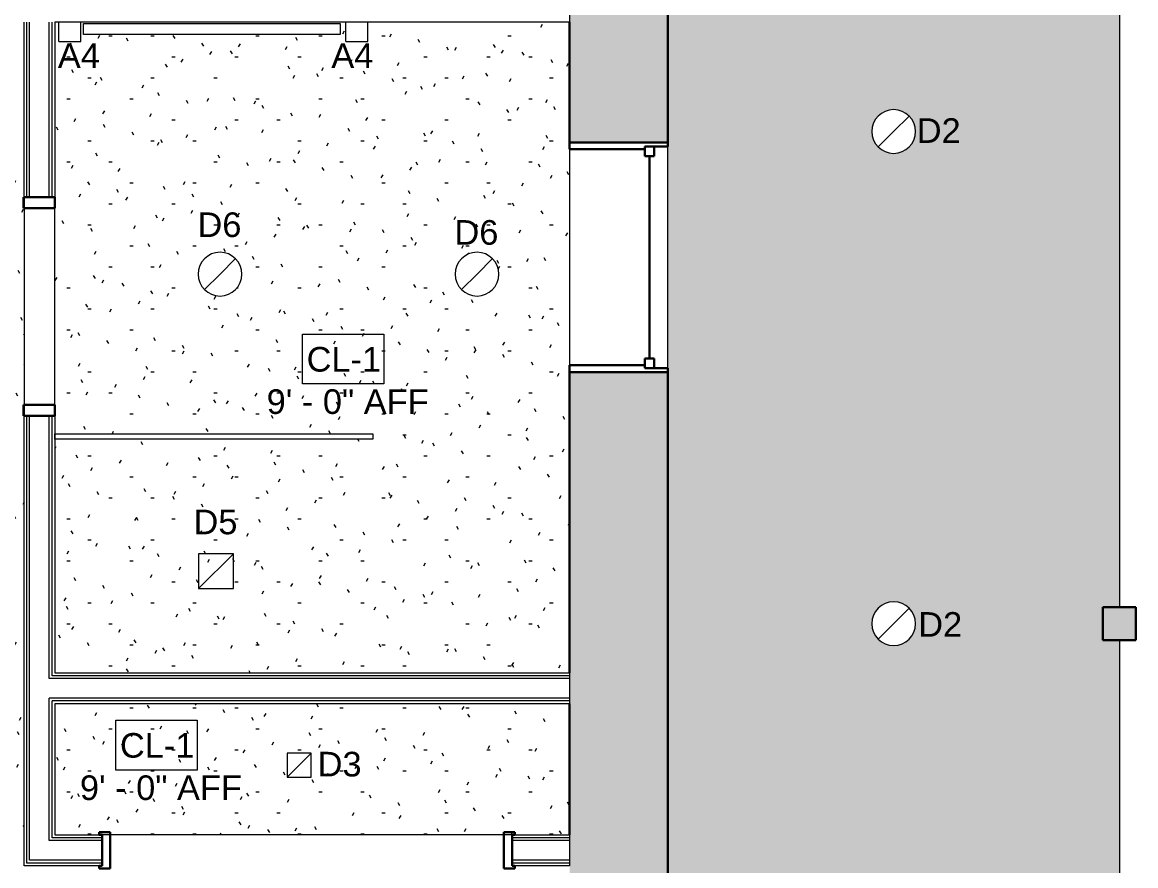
# Model space of a CAD drawing. Header units: inches. Extents: x -1176 to 1507, y -2527 to 978.
# Drawn here: x -872.1 to -668.5, y -950.4 to -796.2 of the extents above; entities that cross this region are included whole.
import ezdxf

# ---------------------------------------------------------------- set-up
doc = ezdxf.new("R2010")
doc.units = ezdxf.units.IN
doc.header["$MEASUREMENT"] = 0
for name, color, linetype, lineweight in [('A-CLNG', 13, 'Continuous', 18), ('A-CLNG-IDEN', 151, 'Continuous', 9), ('A-CLNG-PATT', 13, 'Continuous', 18), ('A-COLS', 52, 'Continuous', 18), ('A-DOOR', 31, 'Continuous', 18), ('A-DOOR-FRAM', 31, 'Continuous', 30), ('A-GLAZ', 151, 'Continuous', 18), ('A-GLAZ-CURT', 52, 'Continuous', 9), ('A-WALL', 113, 'Continuous', 18), ('A-WALL-PATT', 111, 'Continuous', 18), ('E-LITE-EQPM', 33, 'Continuous', 9), ('E-LITE-EQPM-IDEN', 33, 'Continuous', 9), ('I-WALL', 2, 'Continuous', 18), ('Q-SPCQ', 91, 'Continuous', 9)]:
    doc.layers.add(name, color=color, linetype=linetype, lineweight=lineweight)
doc.styles.add('Arial', font='arial.ttf', dxfattribs={"height": 4.5})
doc.styles.add('Swis721 Lt BT', font='swissl.ttf', dxfattribs={"height": 4.5})
pattern_1 = [(0, (0, 0), (15.36, 3.84), [0.634, -10.886, 0.634, -10.886, -61.44]), (0, (0, 0), (15.36, 3.84), [-23.04, 0.634, -22.406, 0.634, -10.886, -26.88]), (0, (0, 0), (15.36, 3.84), [-57.6, 0.634, -7.046, 0.634, -18.566]), (120, (5.76, 1.92), (-11.005538, 11.38215), [0.634, -10.886, 0.634, -10.886, -61.44]), (120, (5.76, 1.92), (-11.005538, 11.38215), [-23.04, 0.634, -22.406, 0.634, -10.886, -26.88]), (120, (5.76, 1.92), (-11.005538, 11.38215), [-57.6, 0.634, -7.046, 0.634, -18.566]), (240, (7.68, 9.6), (-4.354462, -15.22215), [0.634, -10.886, 0.634, -10.886, -61.44]), (240, (7.68, 9.6), (-4.354462, -15.22215), [-23.04, 0.634, -22.406, 0.634, -10.886, -26.88]), (240, (7.68, 9.6), (-4.354462, -15.22215), [-57.6, 0.634, -7.046, 0.634, -18.566])]

# ---------------------------------------------------------------- blocks, each defined once
blk = doc.blocks.new('Double Hung - balcony windows 3_ 6_-6827319-2nd Floor RCP')
at = {"layer": 'A-GLAZ', "color": 8, "lineweight": 30}
for p, q in [((-21, 9), (-20.25, 9)), ((-20.25, 4.75), (-20.25, 9)), ((20.25, 4.75), (20.25, 9)), ((21, 9), (20.25, 9)), ((-20.25, 6.5), (-20.25, 4.75)), ((-20.25, 6.5), (-18.5, 6.5)), ((-18.5, 6.5), (-18.5, 4.75)), ((18.5, 6.5), (18.5, 4.75)), ((20.25, 6.5), (18.5, 6.5)), ((20.25, 6.5), (20.25, 4.75)), ((-20.25, 4.75), (-18.5, 4.75)), ((-20.25, 4.75), (-19.75, 4.75)), ((-19.75, -9), (-19.75, 4.75)), ((-18.5, 5.625), (18.5, 5.625)), ((20.25, 4.75), (18.5, 4.75)), ((19.75, 4.75), (20.25, 4.75)), ((19.75, 4.75), (19.75, -9)), ((-19.75, -9), (-21, -9)), ((19.75, -9), (21, -9))]:
    blk.add_line(p, q, dxfattribs=at)
blk = doc.blocks.new('Double Flush - D3 6_ X 8_-7060365-2nd Floor RCP')
at = {"layer": 'A-DOOR-FRAM'}
for p, q in [((-38, 3.3125), (-38, 2.8125)), ((-38, 3.3125), (-36, 3.3125)), ((-38, 2.8125), (-37.5, 2.8125)), ((-37.5, 2.8125), (-37.5, -2.8125)), ((-36, 3.3125), (-36, -3.3125)), ((36.000004, 3.3125), (36.000004, -3.3125)), ((36.000004, 3.3125), (38.000004, 3.3125)), ((37.500004, 2.8125), (37.500004, -2.8125)), ((37.500004, 2.8125), (38.000004, 2.8125)), ((38.000004, 3.3125), (38.000004, 2.8125)), ((-38, -3.3125), (-38, -2.8125)), ((-38, -2.8125), (-37.5, -2.8125)), ((-38, -3.3125), (-36, -3.3125)), ((36.000004, -3.3125), (38.000004, -3.3125)), ((37.500004, -2.8125), (38.000004, -2.8125)), ((38.000004, -3.3125), (38.000004, -2.8125))]:
    blk.add_line(p, q, dxfattribs=at)
blk = doc.blocks.new('Single Flush - D2 3_ X 8_-8252890-2nd Floor RCP')
at = {"layer": 'A-DOOR-FRAM'}
for p, q in [((-20, -2.9375), (-20, 2.8125)), ((-20, 2.8125), (-18, 2.8125)), ((-18, -2.9375), (-18, 2.8125)), ((18.000004, -2.9375), (18.000004, 2.8125)), ((18.000004, 2.8125), (20.000004, 2.8125)), ((20.000004, -2.9375), (20.000004, 2.8125)), ((-20, -2.9375), (-18, -2.9375)), ((18.000004, -2.9375), (20.000004, -2.9375))]:
    blk.add_line(p, q, dxfattribs=at)
blk = doc.blocks.new('System Panel - Glazed-7040584-2nd Floor RCP')
at = {"layer": 'A-GLAZ-CURT', "lineweight": 18}
for p, q in [((-29.07, 0.75), (-29.07, 1.75)), ((-29.07, 1.75), (29.07, 1.75)), ((29.07, 0.75), (-29.07, 0.75)), ((29.07, 1.75), (29.07, 0.75))]:
    blk.add_line(p, q, dxfattribs=at)
blk = doc.blocks.new('L-Recessed Circular - Downlight - 8_ - OUTDOOR-8523709-2nd Floor RCP')
at = {"layer": 'E-LITE-EQPM'}
for q in [(2.83, 2.83), (-2.83, -2.83)]:
    blk.add_line((0, 0), q, dxfattribs=at)
for start, end in [(360, 180), (180, 360)]:
    blk.add_arc((0, 0), 4, start, end, dxfattribs=at)
blk = doc.blocks.new('L-Recessed Square Downlight - 4_-4552743-2nd Floor RCP')
at = {"layer": 'E-LITE-EQPM'}
for p, q in [((-2.1875, -2.1875), (-2.1875, 2.1875)), ((-2.1875, 2.1875), (2.1875, 2.1875)), ((-2.1875, 2.1875), (2.1875, -2.1875)), ((2.1875, 2.1875), (2.1875, -2.1875)), ((2.1875, -2.1875), (-2.1875, -2.1875))]:
    blk.add_line(p, q, dxfattribs=at)
blk = doc.blocks.new('Sconce Light - Sphere - 60W - 120V-7960197-2nd Floor RCP')
at = {"layer": 'E-LITE-EQPM'}
for p, q in [((0, 8), (-2, 8)), ((-2, 8), (-2, 4.5)), ((2, 8), (0, 8)), ((2, 8), (2, 4.5))]:
    blk.add_line(p, q, dxfattribs=at)
blk = doc.blocks.new('Mirror17 - Mirror-7841771-2nd Floor RCP')
at = {"layer": 'Q-SPCQ'}
for p, q in [((-992.31, -1006.94), (-992.31, -1004.94)), ((-992.31, -1004.94), (-945.37, -1004.94)), ((-945.37, -1004.94), (-945.37, -1006.94)), ((-945.37, -1006.94), (-992.31, -1006.94))]:
    blk.add_line(p, q, dxfattribs=at)
blk = doc.blocks.new('L-Recessed Circular - Downlight - 8_-6789471-2nd Floor RCP')
at = {"layer": 'E-LITE-EQPM'}
for q in [(2.83, 2.83), (-2.83, -2.83)]:
    blk.add_line((0, 0), q, dxfattribs=at)
for start, end in [(360, 180), (180, 360)]:
    blk.add_arc((0, 0), 4, start, end, dxfattribs=at)
blk = doc.blocks.new('L-Recessed Square Downlight - 6_-4552745-2nd Floor RCP')
at = {"layer": 'E-LITE-EQPM'}
for p, q in [((-3.1875, -3.1875), (-3.1875, 3.1875)), ((-3.1875, 3.1875), (3.1875, 3.1875)), ((-3.1875, 3.1875), (3.1875, -3.1875)), ((3.1875, 3.1875), (3.1875, -3.1875)), ((3.1875, -3.1875), (-3.1875, -3.1875))]:
    blk.add_line(p, q, dxfattribs=at)

msp = doc.modelspace()

# ---------------------------------------------------------------- hatches: boundary and pattern name
at = {"layer": 'A-CLNG-PATT'}
h = msp.add_hatch(dxfattribs=at)
h.set_pattern_fill('FP_3', color=256, style=0, pattern_type=2)
h.set_pattern_definition([(216.87, (4.8, 12), (35.999957, 24.0000643), [6, -54]), (206.565, (12, 8.4), (-12.000093, -12.000519), [13.416, -13.416]), (198.435, (12, 2.4), (-23.999779, -12.000233), [7.589, -30.358])])
h.paths.add_polyline_path([(-671.48, -1266.19), (-671.48, -1089.19), (-674.48, -1089.19), (-674.48, -1083.19), (-671.48, -1083.19), (-671.48, -909.19), (-674.48, -909.19), (-674.48, -903.19), (-671.48, -903.19), (-671.48, -729.19), (-674.48, -729.19), (-674.48, -723.19), (-671.48, -723.19), (-671.48, -549.19), (-674.48, -549.19), (-674.48, -543.19), (-671.48, -543.19), (-671.48, -369.19), (-674.48, -369.19), (-674.48, -363.19), (-671.48, -363.19), (-671.48, -189.19), (-674.48, -189.19), (-674.48, -183.19), (-671.48, -183.19), (-671.48, 16.25), (-754.04, 16.25), (-754.04, -123.17), (-752.11, -123.38), (-750.26, -124.03), (-748.61, -125.07), (-747.23, -126.44), (-746.2, -128.1), (-745.55, -129.94), (-745.33, -131.87), (-745.55, -133.81), (-746.2, -135.65), (-747.23, -137.3), (-748.61, -138.68), (-750.26, -139.72), (-752.11, -140.37), (-754.04, -140.58), (-754.04, -573.17), (-752.11, -573.38), (-750.26, -574.03), (-748.61, -575.07), (-747.23, -576.44), (-746.2, -578.1), (-745.55, -579.94), (-745.33, -581.87), (-745.55, -583.81), (-746.2, -585.65), (-747.23, -587.3), (-748.61, -588.68), (-750.26, -589.72), (-752.11, -590.37), (-754.04, -590.58), (-754.04, -1095.17), (-752.11, -1095.38), (-750.26, -1096.03), (-748.61, -1097.07), (-747.23, -1098.44), (-746.2, -1100.1), (-745.55, -1101.94), (-745.33, -1103.87), (-745.55, -1105.81), (-746.2, -1107.65), (-747.23, -1109.3), (-748.61, -1110.68), (-750.26, -1111.72), (-752.11, -1112.37), (-754.04, -1112.58), (-754.04, -1262.19), (-725.8, -1262.19), (-725.8, -1266.19), (-713.41, -1266.19)], flags=0)
h.paths.add_polyline_path([(-712.76, -1220.86), (-713.8, -1220.72), (-714.76, -1220.32), (-715.59, -1219.69), (-716.23, -1218.86), (-716.63, -1217.9), (-716.76, -1216.86), (-716.63, -1215.83), (-716.23, -1214.86), (-715.59, -1214.03), (-714.76, -1213.4), (-713.8, -1213), (-712.76, -1212.86), (-711.73, -1213), (-710.76, -1213.4), (-709.93, -1214.03), (-709.3, -1214.86), (-708.9, -1215.83), (-708.76, -1216.86), (-708.9, -1217.9), (-709.3, -1218.86), (-709.93, -1219.69), (-710.76, -1220.32), (-711.73, -1220.72)], flags=0)
h.paths.add_polyline_path([(-712.76, -1090.19), (-713.8, -1090.05), (-714.76, -1089.65), (-715.59, -1089.01), (-716.23, -1088.19), (-716.63, -1087.22), (-716.76, -1086.19), (-716.63, -1085.15), (-716.23, -1084.19), (-715.59, -1083.36), (-714.76, -1082.72), (-713.8, -1082.32), (-712.76, -1082.19), (-711.73, -1082.32), (-710.76, -1082.72), (-709.93, -1083.36), (-709.3, -1084.19), (-708.9, -1085.15), (-708.76, -1086.19), (-708.9, -1087.22), (-709.3, -1088.19), (-709.93, -1089.01), (-710.76, -1089.65), (-711.73, -1090.05)], flags=0)
h.paths.add_polyline_path([(-712.76, -1000.19), (-713.8, -1000.05), (-714.76, -999.65), (-715.59, -999.01), (-716.23, -998.19), (-716.63, -997.22), (-716.76, -996.19), (-716.63, -995.15), (-716.23, -994.19), (-715.59, -993.36), (-714.76, -992.72), (-713.8, -992.32), (-712.76, -992.19), (-711.73, -992.32), (-710.76, -992.72), (-709.93, -993.36), (-709.3, -994.19), (-708.9, -995.15), (-708.76, -996.19), (-708.9, -997.22), (-709.3, -998.19), (-709.93, -999.01), (-710.76, -999.65), (-711.73, -1000.05)], flags=0)
h.paths.add_polyline_path([(-712.76, -910.19), (-713.8, -910.05), (-714.76, -909.65), (-715.59, -909.01), (-716.23, -908.19), (-716.63, -907.22), (-716.76, -906.19), (-716.63, -905.15), (-716.23, -904.19), (-715.59, -903.36), (-714.76, -902.72), (-713.8, -902.32), (-712.76, -902.19), (-711.73, -902.32), (-710.76, -902.72), (-709.93, -903.36), (-709.3, -904.19), (-708.9, -905.15), (-708.76, -906.19), (-708.9, -907.22), (-709.3, -908.19), (-709.93, -909.01), (-710.76, -909.65), (-711.73, -910.05)], flags=0)
h.paths.add_polyline_path([(-712.76, -820.19), (-713.8, -820.05), (-714.76, -819.65), (-715.59, -819.01), (-716.23, -818.19), (-716.63, -817.22), (-716.76, -816.19), (-716.63, -815.15), (-716.23, -814.19), (-715.59, -813.36), (-714.76, -812.72), (-713.8, -812.32), (-712.76, -812.19), (-711.73, -812.32), (-710.76, -812.72), (-709.93, -813.36), (-709.3, -814.19), (-708.9, -815.15), (-708.76, -816.19), (-708.9, -817.22), (-709.3, -818.19), (-709.93, -819.01), (-710.76, -819.65), (-711.73, -820.05)], flags=0)
h.paths.add_polyline_path([(-712.76, -730.19), (-713.8, -730.05), (-714.76, -729.65), (-715.59, -729.01), (-716.23, -728.19), (-716.63, -727.22), (-716.76, -726.19), (-716.63, -725.15), (-716.23, -724.19), (-715.59, -723.36), (-714.76, -722.72), (-713.8, -722.32), (-712.76, -722.19), (-711.73, -722.32), (-710.76, -722.72), (-709.93, -723.36), (-709.3, -724.19), (-708.9, -725.15), (-708.76, -726.19), (-708.9, -727.22), (-709.3, -728.19), (-709.93, -729.01), (-710.76, -729.65), (-711.73, -730.05)], flags=0)
h.paths.add_polyline_path([(-712.76, -640.19), (-713.8, -640.05), (-714.76, -639.65), (-715.59, -639.01), (-716.23, -638.19), (-716.63, -637.22), (-716.76, -636.19), (-716.63, -635.15), (-716.23, -634.19), (-715.59, -633.36), (-714.76, -632.72), (-713.8, -632.32), (-712.76, -632.19), (-711.73, -632.32), (-710.76, -632.72), (-709.93, -633.36), (-709.3, -634.19), (-708.9, -635.15), (-708.76, -636.19), (-708.9, -637.22), (-709.3, -638.19), (-709.93, -639.01), (-710.76, -639.65), (-711.73, -640.05)], flags=0)
h.paths.add_polyline_path([(-712.76, -550.19), (-713.8, -550.05), (-714.76, -549.65), (-715.59, -549.01), (-716.23, -548.19), (-716.63, -547.22), (-716.76, -546.19), (-716.63, -545.15), (-716.23, -544.19), (-715.59, -543.36), (-714.76, -542.72), (-713.8, -542.32), (-712.76, -542.19), (-711.73, -542.32), (-710.76, -542.72), (-709.93, -543.36), (-709.3, -544.19), (-708.9, -545.15), (-708.76, -546.19), (-708.9, -547.22), (-709.3, -548.19), (-709.93, -549.01), (-710.76, -549.65), (-711.73, -550.05)], flags=0)
h.paths.add_polyline_path([(-712.76, -460.19), (-713.8, -460.05), (-714.76, -459.65), (-715.59, -459.01), (-716.23, -458.19), (-716.63, -457.22), (-716.76, -456.19), (-716.63, -455.15), (-716.23, -454.19), (-715.59, -453.36), (-714.76, -452.72), (-713.8, -452.32), (-712.76, -452.19), (-711.73, -452.32), (-710.76, -452.72), (-709.93, -453.36), (-709.3, -454.19), (-708.9, -455.15), (-708.76, -456.19), (-708.9, -457.22), (-709.3, -458.19), (-709.93, -459.01), (-710.76, -459.65), (-711.73, -460.05)], flags=0)
h.paths.add_polyline_path([(-712.76, -370.19), (-713.8, -370.05), (-714.76, -369.65), (-715.59, -369.01), (-716.23, -368.19), (-716.63, -367.22), (-716.76, -366.19), (-716.63, -365.15), (-716.23, -364.19), (-715.59, -363.36), (-714.76, -362.72), (-713.8, -362.32), (-712.76, -362.19), (-711.73, -362.32), (-710.76, -362.72), (-709.93, -363.36), (-709.3, -364.19), (-708.9, -365.15), (-708.76, -366.19), (-708.9, -367.22), (-709.3, -368.19), (-709.93, -369.01), (-710.76, -369.65), (-711.73, -370.05)], flags=0)
h.paths.add_polyline_path([(-712.76, -280.19), (-713.8, -280.05), (-714.76, -279.65), (-715.59, -279.01), (-716.23, -278.19), (-716.63, -277.22), (-716.76, -276.19), (-716.63, -275.15), (-716.23, -274.19), (-715.59, -273.36), (-714.76, -272.72), (-713.8, -272.32), (-712.76, -272.19), (-711.73, -272.32), (-710.76, -272.72), (-709.93, -273.36), (-709.3, -274.19), (-708.9, -275.15), (-708.76, -276.19), (-708.9, -277.22), (-709.3, -278.19), (-709.93, -279.01), (-710.76, -279.65), (-711.73, -280.05)], flags=0)
h.paths.add_polyline_path([(-712.76, -190.19), (-713.8, -190.05), (-714.76, -189.65), (-715.59, -189.01), (-716.23, -188.19), (-716.63, -187.22), (-716.76, -186.19), (-716.63, -185.15), (-716.23, -184.19), (-715.59, -183.36), (-714.76, -182.72), (-713.8, -182.32), (-712.76, -182.19), (-711.73, -182.32), (-710.76, -182.72), (-709.93, -183.36), (-709.3, -184.19), (-708.9, -185.15), (-708.76, -186.19), (-708.9, -187.22), (-709.3, -188.19), (-709.93, -189.01), (-710.76, -189.65), (-711.73, -190.05)], flags=0)
h.paths.add_polyline_path([(-712.76, -88.97), (-713.8, -88.83), (-714.76, -88.43), (-715.59, -87.79), (-716.23, -86.97), (-716.63, -86), (-716.76, -84.97), (-716.63, -83.93), (-716.23, -82.97), (-715.59, -82.14), (-714.76, -81.5), (-713.8, -81.1), (-712.76, -80.97), (-711.73, -81.1), (-710.76, -81.5), (-709.93, -82.14), (-709.3, -82.97), (-708.9, -83.93), (-708.76, -84.97), (-708.9, -86), (-709.3, -86.97), (-709.93, -87.79), (-710.76, -88.43), (-711.73, -88.83)], flags=0)
h = msp.add_hatch(dxfattribs=at)
h.set_pattern_fill('FP_2', color=256, style=0, pattern_type=2)
h.set_pattern_definition(pattern_1)
h.paths.add_polyline_path([(-1017.06, -1028.8), (-871.8, -1028.8), (-871.8, -796.22), (-1017.06, -796.22), (-1017.06, -805.18), (-1013.56, -805.18), (-1013.56, -809.18), (-1017.06, -809.18), (-1017.06, -898.18), (-1013.56, -898.18), (-1013.56, -902.18), (-1017.06, -902.18), (-1017.06, -1028.67)], flags=0)
h.paths.add_polyline_path([(-1014.15, -1026.31), (-1014.57, -1026.31), (-1014.57, -1015.29), (-1003.55, -1015.29), (-1003.55, -1026.31), (-1014.07, -1026.31)], flags=0)
h.paths.add_polyline_path([(-929.39, -1024.82), (-929.83, -1024.8), (-930.33, -1024.73), (-930.91, -1024.58), (-931.46, -1024.36), (-931.99, -1024.09), (-932.67, -1023.58), (-932.84, -1023.43), (-933.34, -1022.87), (-933.67, -1022.36), (-933.78, -1022.15), (-934, -1021.61), (-934.03, -1021.51), (-933.96, -1018.32), (-933.76, -1017.77), (-933.67, -1017.56), (-932.81, -1017.83), (-932.74, -1017.16), (-932.57, -1016.5), (-932.15, -1015.66), (-932.05, -1014.99), (-931.86, -1014.32), (-931.52, -1013.58), (-931.31, -1013.27), (-931.06, -1013.01), (-930.77, -1012.79), (-930.38, -1012.59), (-929.96, -1012.47), (-929.53, -1012.42), (-929.09, -1012.47), (-928.68, -1012.59), (-928.29, -1012.79), (-928, -1013.01), (-927.69, -1013.36), (-927.48, -1013.68), (-927.2, -1014.32), (-926.99, -1015.07), (-926.44, -1015.73), (-926.07, -1016.5), (-925.93, -1017.14), (-925.92, -1017.79), (-925.54, -1017.67), (-925.21, -1017.56), (-924.96, -1018.2), (-924.92, -1018.32), (-924.84, -1021.51), (-924.98, -1021.9), (-925.26, -1022.45), (-925.44, -1022.73), (-925.72, -1023.11), (-926.03, -1023.43), (-926.6, -1023.91), (-927.37, -1024.36), (-927.84, -1024.55), (-928.21, -1024.67), (-928.66, -1024.76), (-929.1, -1024.81), (-929.37, -1024.82)], flags=0)
h.paths.add_polyline_path([(-927.69, -1018.17), (-926.67, -1017.98), (-926.17, -1017.84), (-927.69, -1018.14)], flags=0)
h.paths.add_polyline_path([(-931.19, -1018.16), (-931.21, -1018.13), (-932.57, -1017.9), (-932.21, -1017.98), (-931.21, -1018.16)], flags=0)
h.paths.add_polyline_path([(-982.06, -975.91), (-982.84, -975.8), (-983.56, -975.5), (-984.18, -975.03), (-984.66, -974.41), (-984.96, -973.68), (-985.06, -972.91), (-984.96, -972.13), (-984.66, -971.41), (-984.18, -970.78), (-983.56, -970.31), (-982.84, -970.01), (-982.06, -969.91), (-981.29, -970.01), (-980.56, -970.31), (-979.94, -970.78), (-979.46, -971.41), (-979.16, -972.13), (-979.06, -972.91), (-979.16, -973.68), (-979.46, -974.41), (-979.94, -975.03), (-980.56, -975.5), (-981.29, -975.8)], flags=0)
h.paths.add_polyline_path([(-912.07, -975.76), (-912.85, -975.66), (-913.57, -975.36), (-914.2, -974.88), (-914.67, -974.26), (-914.97, -973.54), (-915.07, -972.76), (-914.97, -971.98), (-914.67, -971.26), (-914.2, -970.64), (-913.57, -970.16), (-912.85, -969.86), (-912.07, -969.76), (-911.3, -969.86), (-910.57, -970.16), (-909.95, -970.64), (-909.48, -971.26), (-909.18, -971.98), (-909.07, -972.76), (-909.18, -973.54), (-909.48, -974.26), (-909.95, -974.88), (-910.57, -975.36), (-911.3, -975.66)], flags=0)
h.paths.add_polyline_path([(-946.93, -934.1), (-947.64, -933.87), (-948.08, -933.27), (-948.08, -932.52), (-947.64, -931.92), (-947.43, -931.85), (-947.43, -915.88), (-955.04, -929.05), (-954.89, -929.22), (-954.83, -929.99), (-955.19, -930.6), (-955.87, -930.91), (-956.6, -930.75), (-957.1, -930.18), (-957.16, -929.43), (-956.8, -928.81), (-956.12, -928.51), (-955.91, -928.55), (-948.3, -915.38), (-962.13, -923.36), (-962.09, -923.58), (-962.39, -924.26), (-963.04, -924.63), (-963.78, -924.56), (-964.33, -924.06), (-964.49, -923.33), (-964.19, -922.64), (-963.54, -922.27), (-962.8, -922.35), (-962.63, -922.5), (-948.8, -914.51), (-964.01, -914.51), (-964.08, -914.72), (-964.69, -915.16), (-965.43, -915.16), (-966.04, -914.72), (-966.27, -914.01), (-966.04, -913.3), (-965.43, -912.86), (-964.68, -912.86), (-964.08, -913.32), (-964.01, -913.51), (-948.8, -913.51), (-962.65, -905.53), (-962.8, -905.67), (-963.57, -905.73), (-964.19, -905.37), (-964.49, -904.69), (-964.33, -903.96), (-963.78, -903.46), (-963.01, -903.4), (-962.39, -903.76), (-962.09, -904.44), (-962.13, -904.66), (-948.3, -912.64), (-955.91, -899.47), (-956.12, -899.51), (-956.8, -899.21), (-957.18, -898.56), (-957.1, -897.82), (-956.6, -897.27), (-955.87, -897.11), (-955.19, -897.42), (-954.81, -898.06), (-954.89, -898.8), (-955.04, -898.97), (-947.43, -912.14), (-947.43, -896.17), (-947.64, -896.1), (-948.08, -895.5), (-948.08, -894.75), (-947.64, -894.15), (-946.93, -893.92), (-946.22, -894.15), (-945.78, -894.75), (-945.79, -895.5), (-946.22, -896.1), (-946.43, -896.17), (-946.43, -912.14), (-938.83, -898.97), (-938.97, -898.8), (-939.04, -898.03), (-938.68, -897.42), (-938, -897.11), (-937.27, -897.27), (-936.77, -897.82), (-936.71, -898.59), (-937.06, -899.21), (-937.74, -899.51), (-937.96, -899.47), (-945.57, -912.64), (-931.73, -904.66), (-931.78, -904.44), (-931.48, -903.76), (-930.83, -903.39), (-930.09, -903.46), (-929.53, -903.96), (-929.38, -904.69), (-929.68, -905.37), (-930.33, -905.75), (-931.07, -905.67), (-931.23, -905.52), (-945.07, -913.51), (-929.85, -913.51), (-929.79, -913.3), (-929.18, -912.86), (-928.43, -912.86), (-927.83, -913.3), (-927.6, -914.01), (-927.83, -914.72), (-928.44, -915.16), (-929.18, -915.16), (-929.79, -914.72), (-929.85, -914.51), (-945.07, -914.51), (-931.22, -922.48), (-931.07, -922.35), (-930.3, -922.29), (-929.68, -922.64), (-929.38, -923.33), (-929.53, -924.06), (-930.09, -924.56), (-930.86, -924.62), (-931.48, -924.26), (-931.78, -923.58), (-931.73, -923.36), (-945.57, -915.38), (-937.96, -928.55), (-937.74, -928.51), (-937.06, -928.81), (-936.69, -929.46), (-936.77, -930.2), (-937.27, -930.75), (-938, -930.91), (-938.68, -930.6), (-939.05, -929.96), (-938.97, -929.22), (-938.83, -929.05), (-946.43, -915.88), (-946.43, -931.85), (-946.22, -931.92), (-945.78, -932.52), (-945.79, -933.27), (-946.22, -933.87), (-946.8, -934.06)], flags=0)
h.paths.add_polyline_path([(-982.05, -858.26), (-982.83, -858.16), (-983.55, -857.86), (-984.17, -857.38), (-984.65, -856.76), (-984.95, -856.04), (-985.05, -855.26), (-984.95, -854.48), (-984.65, -853.76), (-984.17, -853.14), (-983.55, -852.66), (-982.83, -852.36), (-982.05, -852.26), (-981.27, -852.36), (-980.55, -852.66), (-979.93, -853.14), (-979.45, -853.76), (-979.15, -854.48), (-979.05, -855.26), (-979.15, -856.04), (-979.45, -856.76), (-979.93, -857.38), (-980.55, -857.86), (-981.27, -858.16)], flags=0)
h.paths.add_polyline_path([(-912.06, -858.11), (-912.84, -858.01), (-913.56, -857.71), (-914.18, -857.24), (-914.66, -856.61), (-914.96, -855.89), (-915.06, -855.11), (-914.96, -854.34), (-914.66, -853.61), (-914.18, -852.99), (-913.56, -852.52), (-912.84, -852.22), (-912.06, -852.11), (-911.29, -852.22), (-910.56, -852.52), (-909.94, -852.99), (-909.46, -853.61), (-909.16, -854.34), (-909.06, -855.11), (-909.16, -855.89), (-909.46, -856.61), (-909.94, -857.24), (-910.56, -857.71), (-911.29, -858.01)], flags=0)
h = msp.add_hatch(dxfattribs=at)
h.set_pattern_fill('FP_2', color=256, style=0, pattern_type=2)
h.set_pattern_definition(pattern_1)
h.paths.add_polyline_path([(-853.32, -915.19), (-772.04, -915.19), (-772.04, -796.22), (-808.93, -796.22), (-808.93, -799.72), (-812.93, -799.72), (-812.93, -796.22), (-861.43, -796.22), (-861.43, -799.72), (-865.43, -799.72), (-865.43, -796.22), (-866.18, -796.22), (-866.18, -871.44), (-808.04, -871.44), (-808.04, -872.44), (-866.18, -872.44), (-866.18, -915.19)], flags=0)
h.paths.add_polyline_path([(-772.29, -909.06), (-772.67, -909.06), (-772.67, -873.56), (-772.29, -873.56), (-772.29, -907.45)], flags=0)
h.paths.add_polyline_path([(-788.95, -846.27), (-789.99, -846.13), (-790.95, -845.73), (-791.78, -845.1), (-792.42, -844.27), (-792.82, -843.31), (-792.95, -842.27), (-792.82, -841.24), (-792.42, -840.27), (-791.78, -839.44), (-790.95, -838.81), (-789.99, -838.41), (-788.95, -838.27), (-787.92, -838.41), (-786.95, -838.81), (-786.12, -839.44), (-785.49, -840.27), (-785.09, -841.24), (-784.95, -842.27), (-785.09, -843.31), (-785.49, -844.27), (-786.12, -845.1), (-786.95, -845.73), (-787.92, -846.13)], flags=0)
h.paths.add_polyline_path([(-835.95, -846.27), (-836.99, -846.13), (-837.95, -845.73), (-838.78, -845.1), (-839.42, -844.27), (-839.82, -843.31), (-839.95, -842.27), (-839.82, -841.24), (-839.42, -840.27), (-838.78, -839.44), (-837.95, -838.81), (-836.99, -838.41), (-835.95, -838.27), (-834.92, -838.41), (-833.95, -838.81), (-833.12, -839.44), (-832.49, -840.27), (-832.09, -841.24), (-831.95, -842.27), (-832.09, -843.31), (-832.49, -844.27), (-833.12, -845.1), (-833.95, -845.73), (-834.92, -846.13)], flags=0)
h.paths.add_polyline_path([(-814, -798.44), (-860.94, -798.44), (-860.94, -796.44), (-814, -796.44)], flags=0)
h = msp.add_hatch(dxfattribs=at)
h.set_pattern_fill('FP_2', color=256, style=0, pattern_type=2)
h.set_pattern_definition(pattern_1)
h.paths.add_polyline_path([(-806.68, -944.81), (-772.04, -944.81), (-772.04, -920.81), (-866.18, -920.81), (-866.18, -944.81), (-853.32, -944.81)], flags=0)
at = {"layer": 'A-COLS'}
msp.add_hatch(color=250, dxfattribs=at).paths.add_polyline_path([(-668.48, -909.19), (-668.48, -903.19), (-674.48, -903.19), (-674.48, -909.19)], flags=0)
at = {"layer": 'A-WALL-PATT', "lineweight": 9}
h = msp.add_hatch(color=7, dxfattribs=at)
h.paths.add_polyline_path([(-772.04, -1262.19), (-754.04, -1262.19), (-754.04, -1210.19), (-772.04, -1210.19), (-772.04, -1240.82)], flags=0)
h.paths.add_polyline_path([(-760.04, -1170.19), (-754.04, -1170.19), (-754.04, -1093.3), (-772.04, -1093.3), (-772.04, -1170.19)], flags=0)
h.paths.add_polyline_path([(-754.04, -1053.19), (-754.04, -1004.19), (-772.04, -1004.19), (-772.04, -1053.19), (-760.04, -1053.19)], flags=0)
h.paths.add_polyline_path([(-760.04, -962.19), (-754.04, -962.19), (-754.04, -860.19), (-772.04, -860.19), (-772.04, -962.19)], flags=0)
h.paths.add_polyline_path([(-772.04, -818.19), (-754.04, -818.19), (-754.04, -716.19), (-772.04, -716.19), (-772.04, -816.53)], flags=0)
h.paths.add_polyline_path([(-760.04, -674.19), (-754.04, -674.19), (-754.04, -572.19), (-772.04, -572.19), (-772.04, -674.19)], flags=0)
h.paths.add_polyline_path([(-760.04, -530.19), (-754.04, -530.19), (-754.04, -428.19), (-772.04, -428.19), (-772.04, -530.19)], flags=0)
h.paths.add_polyline_path([(-754.04, -386.19), (-754.04, -278.19), (-772.04, -278.19), (-772.04, -386.19), (-760.04, -386.19)], flags=0)
h.paths.add_polyline_path([(-760.04, -236.19), (-754.04, -236.19), (-754.04, -122.5), (-772.04, -122.5), (-772.04, -236.19)], flags=0)
h.paths.add_polyline_path([(-754.04, -80.5), (-754.04, 16.25), (-772.04, 16.25), (-772.03, -80.5), (-760.04, -80.5)], flags=0)

# ---------------------------------------------------------------- linework, layer by layer
at = {"layer": 'A-CLNG'}
for p, q in [((-671.48, -729.19), (-671.48, -903.19)), ((-772.04, -818.19), (-772.04, -860.19)), ((-754.04, -860.19), (-754.04, -818.19)), ((-871.8, -828.19), (-871.8, -868.19)), ((-866.18, -868.19), (-866.18, -828.19)), ((-671.48, -909.19), (-671.48, -1083.19)), ((-782.54, -944.81), (-857.54, -944.81))]:
    msp.add_line(p, q, dxfattribs=at)
for centre, start, end in [((-712.76, -816.19), 0, 180), ((-712.76, -816.19), 180, 0), ((-835.95, -842.27), 0, 180), ((-788.95, -842.27), 0, 180), ((-835.95, -842.27), 180, 0), ((-788.95, -842.27), 180, 0), ((-712.76, -906.19), 0, 180), ((-712.76, -906.19), 180, 0)]:
    msp.add_arc(centre, 4, start, end, dxfattribs=at)
at = {"layer": 'A-CLNG-IDEN', "flags": 128}
for points in [[(-820.87, -853.22), (-805.99, -853.22), (-805.99, -862.35), (-820.87, -862.35)], [(-855.01, -923.8), (-840.14, -923.8), (-840.14, -932.94), (-855.01, -932.94)]]:
    msp.add_lwpolyline(points, close=True, dxfattribs=at)
at = {"layer": 'A-COLS', "color": 8, "lineweight": 30}
for p, q in [((-674.48, -909.19), (-674.48, -903.19)), ((-674.48, -903.19), (-668.48, -903.19)), ((-668.48, -903.19), (-668.48, -909.19)), ((-668.48, -909.19), (-674.48, -909.19))]:
    msp.add_line(p, q, dxfattribs=at)
at = {"layer": 'A-WALL', "color": 8, "lineweight": 30}
for p, q in [((-754.04, -716.19), (-754.04, -818.19)), ((-772.04, -818.19), (-772.04, -796.22)), ((-754.04, -818.19), (-772.04, -818.19)), ((-772.04, -915.19), (-772.04, -860.19)), ((-772.04, -860.19), (-754.04, -860.19)), ((-754.04, -860.19), (-754.04, -962.19)), ((-772.04, -944.81), (-772.04, -920.81))]:
    msp.add_line(p, q, dxfattribs=at)
at = {"layer": 'A-WALL'}
for p, q in [((-772.04, -787.22), (-772.04, -796.22)), ((-871.3, -828.19), (-871.3, -796.22)), ((-870.8, -828.19), (-870.8, -796.22)), ((-867.18, -828.19), (-867.18, -796.22)), ((-866.68, -828.19), (-866.68, -796.22)), ((-772.04, -796.22), (-866.18, -796.22)), ((-871.3, -949.94), (-871.3, -868.19)), ((-870.8, -949.44), (-870.8, -868.19)), ((-867.18, -916.19), (-867.18, -868.19)), ((-866.68, -915.69), (-866.68, -868.19)), ((-772.04, -916.19), (-867.18, -916.19)), ((-772.04, -915.69), (-866.68, -915.69)), ((-772.04, -915.19), (-772.04, -920.81)), ((-867.18, -945.81), (-867.18, -919.81)), ((-772.04, -919.81), (-867.18, -919.81)), ((-866.68, -945.31), (-866.68, -920.31)), ((-772.04, -920.31), (-866.68, -920.31)), ((-772.04, -944.81), (-772.04, -950.44)), ((-857.54, -945.81), (-867.18, -945.81)), ((-857.54, -945.31), (-866.68, -945.31)), ((-772.04, -945.31), (-782.54, -945.31)), ((-772.04, -945.81), (-782.54, -945.81)), ((-857.54, -949.94), (-871.3, -949.94)), ((-857.54, -949.44), (-870.8, -949.44)), ((-772.04, -949.44), (-782.54, -949.44)), ((-772.04, -949.94), (-782.54, -949.94))]:
    msp.add_line(p, q, dxfattribs=at)
at = {"layer": 'I-WALL'}
for p, q in [((-871.8, -828.19), (-871.8, -796.22)), ((-866.18, -796.22), (-866.18, -828.19)), ((-866.18, -828.19), (-871.8, -828.19)), ((-871.8, -950.44), (-871.8, -868.19)), ((-871.8, -868.19), (-866.18, -868.19)), ((-866.18, -868.19), (-866.18, -915.19)), ((-866.18, -915.19), (-772.04, -915.19)), ((-866.18, -920.81), (-866.18, -944.81)), ((-772.04, -920.81), (-866.18, -920.81)), ((-866.18, -944.81), (-857.54, -944.81)), ((-857.54, -944.81), (-857.54, -950.44)), ((-782.54, -944.81), (-772.04, -944.81)), ((-782.54, -950.44), (-782.54, -944.81)), ((-857.54, -950.44), (-871.8, -950.44)), ((-772.04, -950.44), (-782.54, -950.44))]:
    msp.add_line(p, q, dxfattribs=at)

# ---------------------------------------------------------------- block references
at = {"layer": 'A-DOOR', "rotation": 269.9999999999988}
msp.add_blockref('Single Flush - D2 3_ X 8_-8252890-2nd Floor RCP', (-868.99, -848.19), dxfattribs=at)
at = {"layer": 'A-DOOR'}
msp.add_blockref('Double Flush - D3 6_ X 8_-7060365-2nd Floor RCP', (-820.04, -947.62), dxfattribs=at)
at = {"layer": 'A-GLAZ', "rotation": 269.9999999999999}
msp.add_blockref('Double Hung - balcony windows 3_ 6_-6827319-2nd Floor RCP', (-763.04, -839.19), dxfattribs=at)
at = {"layer": 'A-GLAZ-CURT'}
msp.add_blockref('System Panel - Glazed-7040584-2nd Floor RCP', (-837.11, -873.19), dxfattribs=at)
at = {"layer": 'E-LITE-EQPM', "rotation": 180}
for p in [(-863.43, -791.72), (-810.93, -791.72)]:
    msp.add_blockref('Sconce Light - Sphere - 60W - 120V-7960197-2nd Floor RCP', p, dxfattribs=at)
at = {"layer": 'E-LITE-EQPM'}
for name, p in [('L-Recessed Circular - Downlight - 8_ - OUTDOOR-8523709-2nd Floor RCP', (-712.76, -816.19)), ('L-Recessed Circular - Downlight - 8_-6789471-2nd Floor RCP', (-835.95, -842.27)), ('L-Recessed Circular - Downlight - 8_-6789471-2nd Floor RCP', (-788.95, -842.27)), ('L-Recessed Circular - Downlight - 8_ - OUTDOOR-8523709-2nd Floor RCP', (-712.76, -906.19))]:
    msp.add_blockref(name, p, dxfattribs=at)
at = {"layer": 'E-LITE-EQPM', "extrusion": (0, 0, -1), "rotation": 180}
for name, p in [('L-Recessed Square Downlight - 6_-4552745-2nd Floor RCP', (836.68, -896.59)), ('L-Recessed Square Downlight - 4_-4552743-2nd Floor RCP', (821.5, -932.04))]:
    msp.add_blockref(name, p, dxfattribs=at)
at = {"layer": 'Q-SPCQ'}
msp.add_blockref('Mirror17 - Mirror-7841771-2nd Floor RCP', (131.37, 208.51), dxfattribs=at)

# ---------------------------------------------------------------- texts
at = {"layer": 'A-CLNG-IDEN', "char_height": 4.5, "attachment_point": 1, "style": 'Swis721 Lt BT'}
for s, insert, width in [('CL-1', (-820.12, -855.59), 16.059), ('9\' - 0" AFF', (-827.43, -863.33), 33.7845), ('CL-1', (-854.26, -926.18), 16.059), ('9\' - 0" AFF', (-861.58, -933.92), 33.7845)]:
    msp.add_mtext(s, dxfattribs=dict(at, insert=insert, width=width))
at = {"layer": 'E-LITE-EQPM-IDEN', "char_height": 4.5, "attachment_point": 1, "style": 'Arial'}
for s, insert, width in [('A4', (-865.62, -800.06), 9.393), ('A4', (-815.6, -800.06), 9.393), ('D2', (-708.53, -813.77), 9.8475), ('D6', (-840.08, -830.98), 9.8475), ('D6', (-793.08, -832.39), 9.8475), ('D5', (-840.81, -885.33), 9.8475), ('D2', (-708.26, -904.07), 9.8475), ('D3', (-818.1, -929.61), 9.8475)]:
    msp.add_mtext(s, dxfattribs=dict(at, insert=insert, width=width))

doc.saveas('drawing.dxf')
